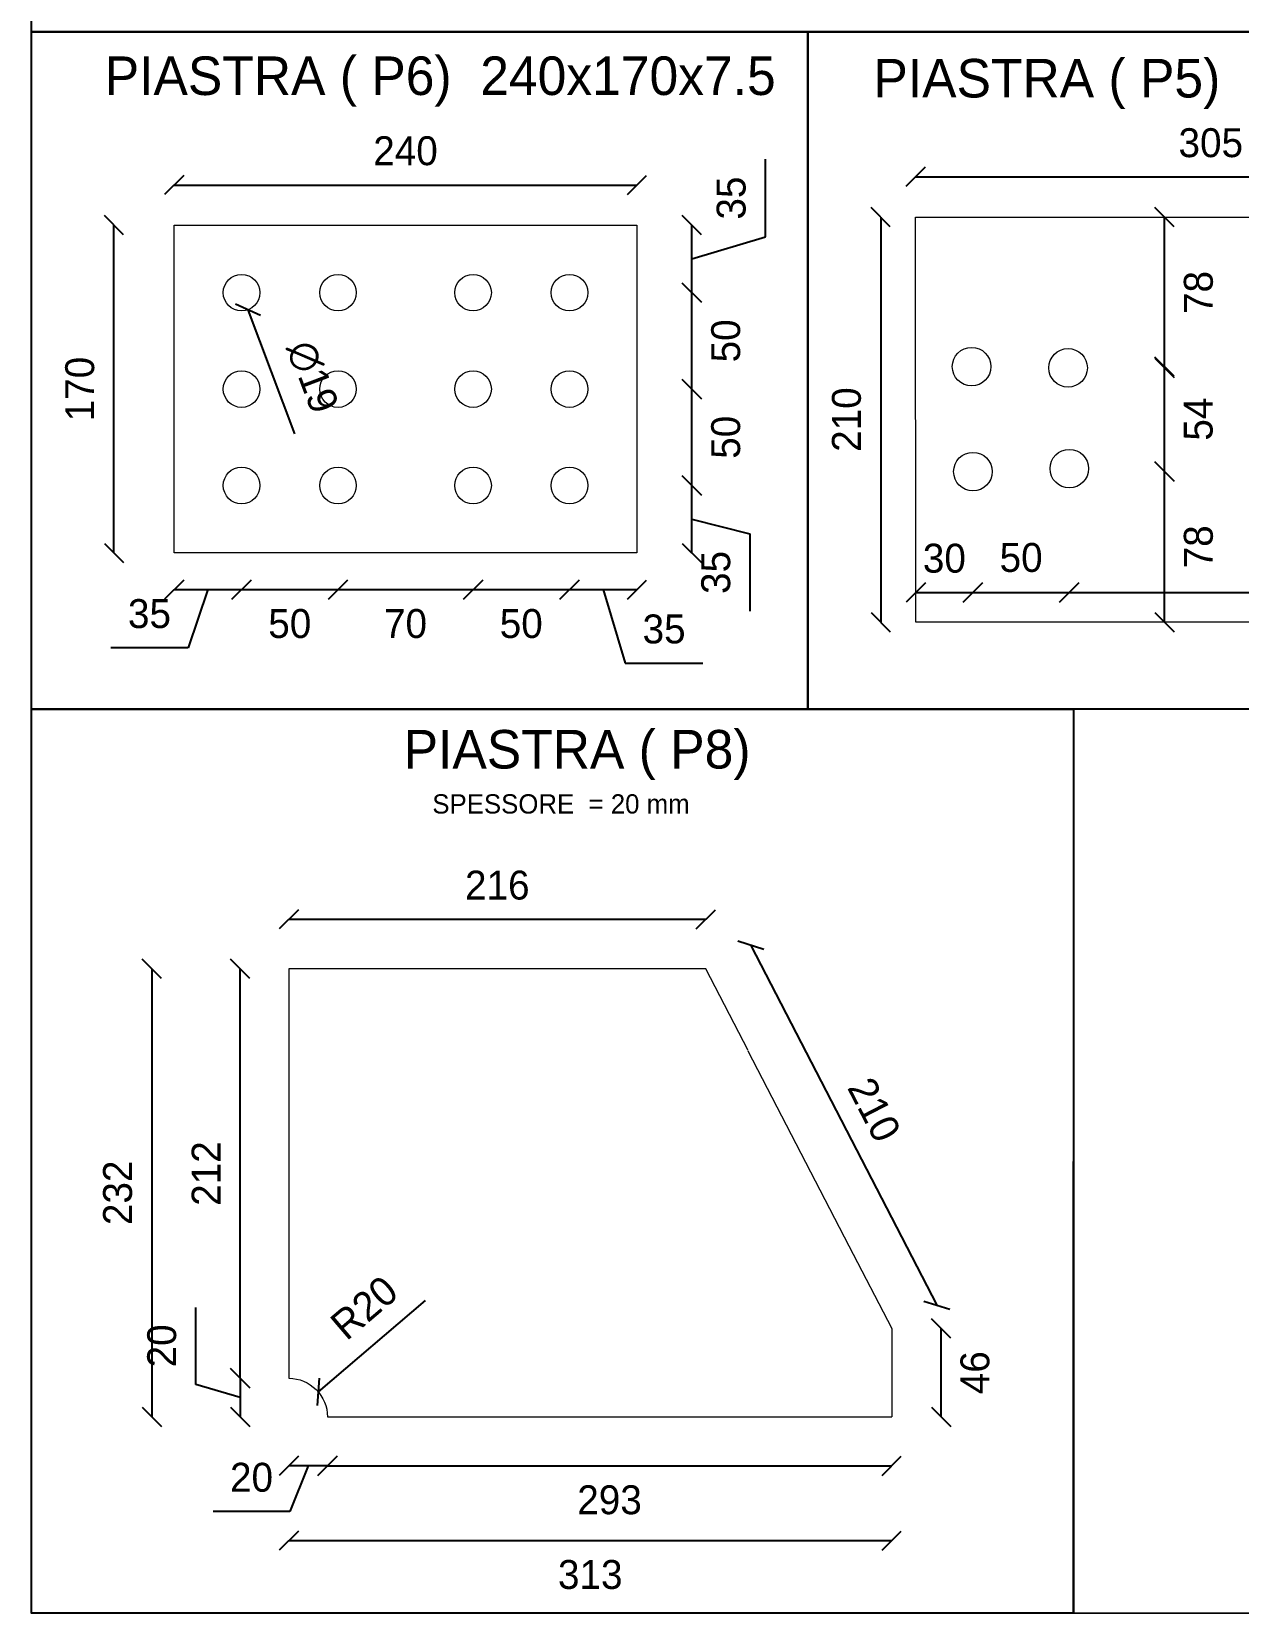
# Model space of a CAD drawing. Header units: millimetres. Extents: x -6949 to 549764, y -83146 to 127128.
# Drawn here: x 17884 to 18510, y -45030 to -44213 of the extents above; entities that cross this region are included whole.
import ezdxf

# ---------------------------------------------------------------- set-up
doc = ezdxf.new("R2010")
doc.units = ezdxf.units.MM
doc.layers.add('piastra', color=6, linetype='Continuous', lineweight=18)
doc.layers.add('quote', color=7, linetype='Continuous', lineweight=5, true_color=0x383838)
doc.styles.get("Standard").update_dxf_attribs({"font": ''})
doc.styles.get('Standard').set_extended_font_data('Bahnschrift Light')
doc.dimstyles.new('Q 1_10', dxfattribs={"dimtxt": 15, "dimasz": 10, "dimexe": 0.18, "dimexo": 0.0625, "dimgap": 10, "dimtad": 2, "dimdec": 0, "dimzin": 0, "dimdsep": 46, "dimtxsty": 'Standard', "dimblk": 'OBLIQUE', "dimcen": 0, "dimse1": 1, "dimse2": 1, "dimadec": 0, "dimazin": 0, "dimtfac": 1, "dimtdec": 0, "dimtofl": 0, "dimtmove": 1, "dimatfit": 3, "dimfxl": 1, "dimtolj": 1, "dimtzin": 0, "dimarcsym": 1})

# ---------------------------------------------------------------- blocks, each defined once
blk = doc.blocks.new('_Oblique')
at = {"color": 0, "linetype": 'ByBlock', "lineweight": -2}
blk.add_line((-0.5, -0.5), (0.5, 0.5), dxfattribs=at)
blk = doc.blocks.new('*D608')
at = {"layer": 'Defpoints', "color": 0, "transparency": 16777216}
for p in [(17989.7, -44339.68), (17996.42, -44357.45)]:
    blk.add_point(p, dxfattribs=at)
at = {"layer": 'quote', "color": 0, "lineweight": -2, "transparency": 16777216}
blk.add_line((18020.73, -44421.73), (17996.42, -44357.45), dxfattribs=at)
at = {"layer": 'quote', "color": 0, "lineweight": -2, "transparency": 16777216, "xscale": 10, "yscale": 10, "zscale": 10, "rotation": 110.7162391892604}
blk.add_blockref('_Oblique', (17996.42, -44357.45), dxfattribs=at)
at = {"layer": 'quote', "color": 0, "transparency": 16777216, "insert": (18029.8, -44392.26), "char_height": 15, "attachment_point": 5, "rotation": 290.71624}
blk.add_mtext('\\A1;∅19', dxfattribs=at)
blk = doc.blocks.new('*D609')
at = {"layer": 'Defpoints', "color": 0, "transparency": 16777216}
for p in [(17993.06, -44448.57), (17958.06, -44483.57), (17993.06, -44502.59)]:
    blk.add_point(p, dxfattribs=at)
at = {"layer": 'quote', "color": 0, "lineweight": -2, "transparency": 16777216}
for p, q in [((17958.06, -44502.59), (17993.06, -44502.59)), ((17975.56, -44502.59), (17965.42, -44532.77)), ((17965.42, -44532.77), (17925.22, -44532.77))]:
    blk.add_line(p, q, dxfattribs=at)
at = {"layer": 'quote', "color": 0, "lineweight": -2, "transparency": 16777216, "xscale": 10, "yscale": 10, "zscale": 10, "rotation": 180}
blk.add_blockref('_Oblique', (17958.06, -44502.59), dxfattribs=at)
at = {"layer": 'quote', "color": 0, "lineweight": -2, "transparency": 16777216, "xscale": 10, "yscale": 10, "zscale": 10}
blk.add_blockref('_Oblique', (17993.06, -44502.59), dxfattribs=at)
at = {"layer": 'quote', "color": 0, "transparency": 16777216, "insert": (17945.32, -44515.12), "char_height": 15, "attachment_point": 5}
blk.add_mtext('\\A1;35', dxfattribs=at)
blk = doc.blocks.new('*D610')
at = {"layer": 'Defpoints', "color": 0, "transparency": 16777216}
for p in [(17993.06, -44448.57), (18043.06, -44448.57), (18043.06, -44502.59)]:
    blk.add_point(p, dxfattribs=at)
at = {"layer": 'quote', "color": 0, "lineweight": -2, "transparency": 16777216}
blk.add_line((17993.06, -44502.59), (18043.06, -44502.59), dxfattribs=at)
at = {"layer": 'quote', "color": 0, "lineweight": -2, "transparency": 16777216, "xscale": 10, "yscale": 10, "zscale": 10, "rotation": 180}
blk.add_blockref('_Oblique', (17993.06, -44502.59), dxfattribs=at)
at = {"layer": 'quote', "color": 0, "lineweight": -2, "transparency": 16777216, "xscale": 10, "yscale": 10, "zscale": 10}
blk.add_blockref('_Oblique', (18043.06, -44502.59), dxfattribs=at)
at = {"layer": 'quote', "color": 0, "transparency": 16777216, "insert": (18018.06, -44520.26), "char_height": 15, "attachment_point": 5}
blk.add_mtext('\\A1;50', dxfattribs=at)
blk = doc.blocks.new('*D611')
at = {"layer": 'Defpoints', "color": 0, "transparency": 16777216}
for p in [(18043.06, -44448.57), (18113.06, -44448.57), (18113.06, -44502.59)]:
    blk.add_point(p, dxfattribs=at)
at = {"layer": 'quote', "color": 0, "lineweight": -2, "transparency": 16777216}
blk.add_line((18043.06, -44502.59), (18113.06, -44502.59), dxfattribs=at)
at = {"layer": 'quote', "color": 0, "lineweight": -2, "transparency": 16777216, "xscale": 10, "yscale": 10, "zscale": 10, "rotation": 180}
blk.add_blockref('_Oblique', (18043.06, -44502.59), dxfattribs=at)
at = {"layer": 'quote', "color": 0, "lineweight": -2, "transparency": 16777216, "xscale": 10, "yscale": 10, "zscale": 10}
blk.add_blockref('_Oblique', (18113.06, -44502.59), dxfattribs=at)
at = {"layer": 'quote', "color": 0, "transparency": 16777216, "insert": (18078.06, -44520.26), "char_height": 15, "attachment_point": 5}
blk.add_mtext('\\A1;70', dxfattribs=at)
blk = doc.blocks.new('*D612')
at = {"layer": 'Defpoints', "color": 0, "transparency": 16777216}
for p in [(18113.06, -44448.57), (18163.06, -44448.57), (18163.06, -44502.59)]:
    blk.add_point(p, dxfattribs=at)
at = {"layer": 'quote', "color": 0, "lineweight": -2, "transparency": 16777216}
blk.add_line((18113.06, -44502.59), (18163.06, -44502.59), dxfattribs=at)
at = {"layer": 'quote', "color": 0, "lineweight": -2, "transparency": 16777216, "xscale": 10, "yscale": 10, "zscale": 10, "rotation": 180}
blk.add_blockref('_Oblique', (18113.06, -44502.59), dxfattribs=at)
at = {"layer": 'quote', "color": 0, "lineweight": -2, "transparency": 16777216, "xscale": 10, "yscale": 10, "zscale": 10}
blk.add_blockref('_Oblique', (18163.06, -44502.59), dxfattribs=at)
at = {"layer": 'quote', "color": 0, "transparency": 16777216, "insert": (18138.06, -44520.26), "char_height": 15, "attachment_point": 5}
blk.add_mtext('\\A1;50', dxfattribs=at)
blk = doc.blocks.new('*D613')
at = {"layer": 'Defpoints', "color": 0, "transparency": 16777216}
for p in [(18163.06, -44448.57), (18198.06, -44483.57), (18198.06, -44502.59)]:
    blk.add_point(p, dxfattribs=at)
at = {"layer": 'quote', "color": 0, "lineweight": -2, "transparency": 16777216}
for p, q in [((18163.06, -44502.59), (18198.06, -44502.59)), ((18180.56, -44502.59), (18192, -44540.73)), ((18192, -44540.73), (18232.2, -44540.73))]:
    blk.add_line(p, q, dxfattribs=at)
at = {"layer": 'quote', "color": 0, "lineweight": -2, "transparency": 16777216, "xscale": 10, "yscale": 10, "zscale": 10, "rotation": 180}
blk.add_blockref('_Oblique', (18163.06, -44502.59), dxfattribs=at)
at = {"layer": 'quote', "color": 0, "lineweight": -2, "transparency": 16777216, "xscale": 10, "yscale": 10, "zscale": 10}
blk.add_blockref('_Oblique', (18198.06, -44502.59), dxfattribs=at)
at = {"layer": 'quote', "color": 0, "transparency": 16777216, "insert": (18212.1, -44523.08), "char_height": 15, "attachment_point": 5}
blk.add_mtext('\\A1;35', dxfattribs=at)
blk = doc.blocks.new('*D614')
at = {"layer": 'Defpoints', "color": 0, "transparency": 16777216}
for p in [(18163.06, -44448.57), (18226.46, -44448.57), (18198.06, -44483.57)]:
    blk.add_point(p, dxfattribs=at)
at = {"layer": 'quote', "color": 0, "lineweight": -2, "transparency": 16777216}
for p, q in [((18226.46, -44483.57), (18226.46, -44448.57)), ((18226.46, -44466.07), (18256.64, -44473.57)), ((18256.64, -44473.57), (18256.64, -44513.76))]:
    blk.add_line(p, q, dxfattribs=at)
at = {"layer": 'quote', "color": 0, "lineweight": -2, "transparency": 16777216, "xscale": 10, "yscale": 10, "zscale": 10}
for p, rotation in [((18226.46, -44448.57), 90), ((18226.46, -44483.57), 270)]:
    blk.add_blockref('_Oblique', p, dxfattribs=dict(at, rotation=rotation))
at = {"layer": 'quote', "color": 0, "transparency": 16777216, "insert": (18238.98, -44493.67), "char_height": 15, "attachment_point": 5, "rotation": 90}
blk.add_mtext('\\A1;35', dxfattribs=at)
blk = doc.blocks.new('*D615')
at = {"layer": 'Defpoints', "color": 0, "transparency": 16777216}
for p in [(18163.06, -44398.57), (18226.46, -44398.57), (18163.06, -44448.57)]:
    blk.add_point(p, dxfattribs=at)
at = {"layer": 'quote', "color": 0, "lineweight": -2, "transparency": 16777216}
blk.add_line((18226.46, -44448.57), (18226.46, -44398.57), dxfattribs=at)
at = {"layer": 'quote', "color": 0, "lineweight": -2, "transparency": 16777216, "xscale": 10, "yscale": 10, "zscale": 10}
for p, rotation in [((18226.46, -44398.57), 90), ((18226.46, -44448.57), 270)]:
    blk.add_blockref('_Oblique', p, dxfattribs=dict(at, rotation=rotation))
at = {"layer": 'quote', "color": 0, "transparency": 16777216, "insert": (18244.13, -44423.57), "char_height": 15, "attachment_point": 5, "rotation": 90}
blk.add_mtext('\\A1;50', dxfattribs=at)
blk = doc.blocks.new('*D616')
at = {"layer": 'Defpoints', "color": 0, "transparency": 16777216}
for p in [(18163.06, -44348.57), (18226.46, -44348.57), (18163.06, -44398.57)]:
    blk.add_point(p, dxfattribs=at)
at = {"layer": 'quote', "color": 0, "lineweight": -2, "transparency": 16777216}
blk.add_line((18226.46, -44398.57), (18226.46, -44348.57), dxfattribs=at)
at = {"layer": 'quote', "color": 0, "lineweight": -2, "transparency": 16777216, "xscale": 10, "yscale": 10, "zscale": 10}
for p, rotation in [((18226.46, -44348.57), 90), ((18226.46, -44398.57), 270)]:
    blk.add_blockref('_Oblique', p, dxfattribs=dict(at, rotation=rotation))
at = {"layer": 'quote', "color": 0, "transparency": 16777216, "insert": (18244.13, -44373.57), "char_height": 15, "attachment_point": 5, "rotation": 90}
blk.add_mtext('\\A1;50', dxfattribs=at)
blk = doc.blocks.new('*D617')
at = {"layer": 'Defpoints', "color": 0, "transparency": 16777216}
for p in [(18198.06, -44313.57), (18226.46, -44313.57), (18163.06, -44348.57)]:
    blk.add_point(p, dxfattribs=at)
at = {"layer": 'quote', "color": 0, "lineweight": -2, "transparency": 16777216}
for p, q in [((18264.6, -44319.62), (18264.6, -44279.42)), ((18226.46, -44348.57), (18226.46, -44313.57)), ((18226.46, -44331.07), (18264.6, -44319.62))]:
    blk.add_line(p, q, dxfattribs=at)
at = {"layer": 'quote', "color": 0, "lineweight": -2, "transparency": 16777216, "xscale": 10, "yscale": 10, "zscale": 10}
for p, rotation in [((18226.46, -44313.57), 90), ((18226.46, -44348.57), 270)]:
    blk.add_blockref('_Oblique', p, dxfattribs=dict(at, rotation=rotation))
at = {"layer": 'quote', "color": 0, "transparency": 16777216, "insert": (18246.95, -44299.52), "char_height": 15, "attachment_point": 5, "rotation": 90}
blk.add_mtext('\\A1;35', dxfattribs=at)
blk = doc.blocks.new('*D618')
at = {"layer": 'Defpoints', "color": 0, "transparency": 16777216}
for p in [(17926.92, -44313.57), (17958.06, -44313.57), (17958.06, -44483.57)]:
    blk.add_point(p, dxfattribs=at)
at = {"layer": 'quote', "color": 0, "lineweight": -2, "transparency": 16777216}
blk.add_line((17926.92, -44483.57), (17926.92, -44313.57), dxfattribs=at)
at = {"layer": 'quote', "color": 0, "lineweight": -2, "transparency": 16777216, "xscale": 10, "yscale": 10, "zscale": 10}
for p, rotation in [((17926.92, -44313.57), 90), ((17926.92, -44483.57), 270)]:
    blk.add_blockref('_Oblique', p, dxfattribs=dict(at, rotation=rotation))
at = {"layer": 'quote', "color": 0, "transparency": 16777216, "insert": (17909.25, -44398.57), "char_height": 15, "attachment_point": 5, "rotation": 90}
blk.add_mtext('\\A1;170', dxfattribs=at)
blk = doc.blocks.new('*D619')
at = {"layer": 'Defpoints', "color": 0, "transparency": 16777216}
for p in [(18198.06, -44292.74), (17958.06, -44313.57), (18198.06, -44313.57)]:
    blk.add_point(p, dxfattribs=at)
at = {"layer": 'quote', "color": 0, "lineweight": -2, "transparency": 16777216}
blk.add_line((17958.06, -44292.74), (18198.06, -44292.74), dxfattribs=at)
at = {"layer": 'quote', "color": 0, "lineweight": -2, "transparency": 16777216, "xscale": 10, "yscale": 10, "zscale": 10, "rotation": 180}
blk.add_blockref('_Oblique', (17958.06, -44292.74), dxfattribs=at)
at = {"layer": 'quote', "color": 0, "lineweight": -2, "transparency": 16777216, "xscale": 10, "yscale": 10, "zscale": 10}
blk.add_blockref('_Oblique', (18198.06, -44292.74), dxfattribs=at)
at = {"layer": 'quote', "color": 0, "transparency": 16777216, "insert": (18078.06, -44275.07), "char_height": 15, "attachment_point": 5}
blk.add_mtext('\\A1;240', dxfattribs=at)
blk = doc.blocks.new('*D629')
at = {"layer": 'Defpoints', "color": 0, "transparency": 16777216}
for p in [(18648.53, -44288.57), (18342.51, -44309.4), (18648.53, -44309.4)]:
    blk.add_point(p, dxfattribs=at)
at = {"layer": 'quote', "color": 0, "lineweight": -2, "transparency": 16777216}
blk.add_line((18342.51, -44288.57), (18648.53, -44288.57), dxfattribs=at)
at = {"layer": 'quote', "color": 0, "lineweight": -2, "transparency": 16777216, "xscale": 10, "yscale": 10, "zscale": 10, "rotation": 180}
blk.add_blockref('_Oblique', (18342.51, -44288.57), dxfattribs=at)
at = {"layer": 'quote', "color": 0, "lineweight": -2, "transparency": 16777216, "xscale": 10, "yscale": 10, "zscale": 10}
blk.add_blockref('_Oblique', (18648.53, -44288.57), dxfattribs=at)
at = {"layer": 'quote', "color": 0, "transparency": 16777216, "insert": (18495.52, -44270.9), "char_height": 15, "attachment_point": 5}
blk.add_mtext('\\A1;305', dxfattribs=at)
blk = doc.blocks.new('*D630')
at = {"layer": 'Defpoints', "color": 0, "transparency": 16777216}
for p in [(18342.51, -44309.4), (18324.39, -44519.38), (18342.51, -44519.38)]:
    blk.add_point(p, dxfattribs=at)
at = {"layer": 'quote', "color": 0, "lineweight": -2, "transparency": 16777216}
blk.add_line((18324.39, -44309.4), (18324.39, -44519.38), dxfattribs=at)
at = {"layer": 'quote', "color": 0, "lineweight": -2, "transparency": 16777216, "xscale": 10, "yscale": 10, "zscale": 10}
for p, rotation in [((18324.39, -44309.4), 90), ((18324.39, -44519.38), 270)]:
    blk.add_blockref('_Oblique', p, dxfattribs=dict(at, rotation=rotation))
at = {"layer": 'quote', "color": 0, "transparency": 16777216, "insert": (18306.72, -44414.39), "char_height": 15, "attachment_point": 5, "rotation": 90}
blk.add_mtext('\\A1;210', dxfattribs=at)
blk = doc.blocks.new('*D641')
at = {"layer": 'Defpoints', "color": 0, "transparency": 16777216}
for p in [(17992.28, -44699.22), (18017.58, -44699.22), (18017.58, -44911.58)]:
    blk.add_point(p, dxfattribs=at)
at = {"layer": 'quote', "color": 0, "lineweight": -2, "transparency": 16777216}
blk.add_line((17992.28, -44911.58), (17992.28, -44699.22), dxfattribs=at)
at = {"layer": 'quote', "color": 0, "lineweight": -2, "transparency": 16777216, "xscale": 10, "yscale": 10, "zscale": 10}
for p, rotation in [((17992.28, -44699.22), 90), ((17992.28, -44911.58), 270)]:
    blk.add_blockref('_Oblique', p, dxfattribs=dict(at, rotation=rotation))
at = {"layer": 'quote', "color": 0, "transparency": 16777216, "insert": (17974.7, -44805.4), "char_height": 15, "attachment_point": 5, "rotation": 90}
blk.add_mtext('\\A1;212', dxfattribs=at)
blk = doc.blocks.new('*D642')
at = {"layer": 'Defpoints', "color": 0, "transparency": 16777216}
for p in [(18037.58, -44931.58), (18330.09, -44931.58), (18330.09, -44957.03)]:
    blk.add_point(p, dxfattribs=at)
at = {"layer": 'quote', "color": 0, "lineweight": -2, "transparency": 16777216}
blk.add_line((18037.58, -44957.03), (18330.09, -44957.03), dxfattribs=at)
at = {"layer": 'quote', "color": 0, "lineweight": -2, "transparency": 16777216, "xscale": 10, "yscale": 10, "zscale": 10, "rotation": 180}
blk.add_blockref('_Oblique', (18037.58, -44957.03), dxfattribs=at)
at = {"layer": 'quote', "color": 0, "lineweight": -2, "transparency": 16777216, "xscale": 10, "yscale": 10, "zscale": 10}
blk.add_blockref('_Oblique', (18330.09, -44957.03), dxfattribs=at)
at = {"layer": 'quote', "color": 0, "transparency": 16777216, "insert": (18183.83, -44974.69), "char_height": 15, "attachment_point": 5}
blk.add_mtext('\\A1;293', dxfattribs=at)
blk = doc.blocks.new('*D643')
at = {"layer": 'Defpoints', "color": 0, "transparency": 16777216}
for p in [(18330.09, -44885.79), (18355.75, -44885.79), (18330.09, -44931.58)]:
    blk.add_point(p, dxfattribs=at)
at = {"layer": 'quote', "color": 0, "lineweight": -2, "transparency": 16777216}
blk.add_line((18355.75, -44931.58), (18355.75, -44885.79), dxfattribs=at)
at = {"layer": 'quote', "color": 0, "lineweight": -2, "transparency": 16777216, "xscale": 10, "yscale": 10, "zscale": 10}
for p, rotation in [((18355.75, -44885.79), 90), ((18355.75, -44931.58), 270)]:
    blk.add_blockref('_Oblique', p, dxfattribs=dict(at, rotation=rotation))
at = {"layer": 'quote', "color": 0, "transparency": 16777216, "insert": (18373.33, -44908.69), "char_height": 15, "attachment_point": 5, "rotation": 90}
blk.add_mtext('\\A1;46', dxfattribs=at)
blk = doc.blocks.new('*D644')
at = {"layer": 'Defpoints', "color": 0, "transparency": 16777216}
for p in [(18233.69, -44699.22), (18353.54, -44873.67), (18330.09, -44885.79)]:
    blk.add_point(p, dxfattribs=at)
at = {"layer": 'quote', "color": 0, "lineweight": -2, "transparency": 16777216}
blk.add_line((18257.15, -44687.1), (18353.54, -44873.67), dxfattribs=at)
at = {"layer": 'quote', "color": 0, "lineweight": -2, "transparency": 16777216, "xscale": 10, "yscale": 10, "zscale": 10}
for p, rotation in [((18257.15, -44687.1), 117.3238909263221), ((18353.54, -44873.67), 297.3238909263221)]:
    blk.add_blockref('_Oblique', p, dxfattribs=dict(at, rotation=rotation))
at = {"layer": 'quote', "color": 0, "transparency": 16777216, "insert": (18321.05, -44772.28), "char_height": 15, "attachment_point": 5, "rotation": 297.32389}
blk.add_mtext('\\A1;210', dxfattribs=at)
blk = doc.blocks.new('*D645')
at = {"layer": 'Defpoints', "color": 0, "transparency": 16777216}
for p in [(18233.69, -44673.56), (18017.58, -44699.22), (18233.69, -44699.22)]:
    blk.add_point(p, dxfattribs=at)
at = {"layer": 'quote', "color": 0, "lineweight": -2, "transparency": 16777216}
blk.add_line((18017.58, -44673.56), (18233.69, -44673.56), dxfattribs=at)
at = {"layer": 'quote', "color": 0, "lineweight": -2, "transparency": 16777216, "xscale": 10, "yscale": 10, "zscale": 10, "rotation": 180}
blk.add_blockref('_Oblique', (18017.58, -44673.56), dxfattribs=at)
at = {"layer": 'quote', "color": 0, "lineweight": -2, "transparency": 16777216, "xscale": 10, "yscale": 10, "zscale": 10}
blk.add_blockref('_Oblique', (18233.69, -44673.56), dxfattribs=at)
at = {"layer": 'quote', "color": 0, "transparency": 16777216, "insert": (18125.64, -44655.91), "char_height": 15, "attachment_point": 5}
blk.add_mtext('\\A1;216', dxfattribs=at)
blk = doc.blocks.new('*D646')
at = {"layer": 'Defpoints', "color": 0, "transparency": 16777216}
for p in [(18017.58, -44699.22), (17946.54, -44931.58), (18037.58, -44931.58)]:
    blk.add_point(p, dxfattribs=at)
at = {"layer": 'quote', "color": 0, "lineweight": -2, "transparency": 16777216}
blk.add_line((17946.54, -44699.22), (17946.54, -44931.58), dxfattribs=at)
at = {"layer": 'quote', "color": 0, "lineweight": -2, "transparency": 16777216, "xscale": 10, "yscale": 10, "zscale": 10}
for p, rotation in [((17946.54, -44699.22), 90), ((17946.54, -44931.58), 270)]:
    blk.add_blockref('_Oblique', p, dxfattribs=dict(at, rotation=rotation))
at = {"layer": 'quote', "color": 0, "transparency": 16777216, "insert": (17928.88, -44815.4), "char_height": 15, "attachment_point": 5, "rotation": 90}
blk.add_mtext('\\A1;232', dxfattribs=at)
blk = doc.blocks.new('*D647')
at = {"layer": 'Defpoints', "color": 0, "transparency": 16777216}
for p in [(18017.58, -44911.58), (18330.09, -44908.69), (18330.09, -44995.78)]:
    blk.add_point(p, dxfattribs=at)
at = {"layer": 'quote', "color": 0, "lineweight": -2, "transparency": 16777216}
blk.add_line((18017.58, -44995.78), (18330.09, -44995.78), dxfattribs=at)
at = {"layer": 'quote', "color": 0, "lineweight": -2, "transparency": 16777216, "xscale": 10, "yscale": 10, "zscale": 10, "rotation": 180}
blk.add_blockref('_Oblique', (18017.58, -44995.78), dxfattribs=at)
at = {"layer": 'quote', "color": 0, "lineweight": -2, "transparency": 16777216, "xscale": 10, "yscale": 10, "zscale": 10}
blk.add_blockref('_Oblique', (18330.09, -44995.78), dxfattribs=at)
at = {"layer": 'quote', "color": 0, "transparency": 16777216, "insert": (18173.83, -45013.43), "char_height": 15, "attachment_point": 5}
blk.add_mtext('\\A1;313', dxfattribs=at)
blk = doc.blocks.new('*D648')
at = {"layer": 'Defpoints', "color": 0, "transparency": 16777216}
for p in [(18017.58, -44911.58), (17992.28, -44931.58), (18037.58, -44931.58)]:
    blk.add_point(p, dxfattribs=at)
at = {"layer": 'quote', "color": 0, "lineweight": -2, "transparency": 16777216}
for p, q in [((17969.43, -44914.73), (17969.43, -44874.84)), ((17992.28, -44921.58), (17969.43, -44914.73)), ((17992.28, -44911.58), (17992.28, -44931.58))]:
    blk.add_line(p, q, dxfattribs=at)
at = {"layer": 'quote', "color": 0, "lineweight": -2, "transparency": 16777216, "xscale": 10, "yscale": 10, "zscale": 10}
for p, rotation in [((17992.28, -44911.58), 90), ((17992.28, -44931.58), 270)]:
    blk.add_blockref('_Oblique', p, dxfattribs=dict(at, rotation=rotation))
at = {"layer": 'quote', "color": 0, "transparency": 16777216, "insert": (17951.76, -44894.78), "char_height": 15, "attachment_point": 5, "rotation": 90}
blk.add_mtext('\\A1;20', dxfattribs=at)
blk = doc.blocks.new('*D649')
at = {"layer": 'Defpoints', "color": 0, "transparency": 16777216}
for p in [(18017.58, -44911.58), (18037.58, -44931.58), (18017.58, -44957.03)]:
    blk.add_point(p, dxfattribs=at)
at = {"layer": 'quote', "color": 0, "lineweight": -2, "transparency": 16777216}
for p, q in [((18037.58, -44957.03), (18017.58, -44957.03)), ((18027.58, -44957.03), (18018.17, -44980.69)), ((18018.17, -44980.69), (17978.28, -44980.69))]:
    blk.add_line(p, q, dxfattribs=at)
at = {"layer": 'quote', "color": 0, "lineweight": -2, "transparency": 16777216, "xscale": 10, "yscale": 10, "zscale": 10, "rotation": 180}
blk.add_blockref('_Oblique', (18017.58, -44957.03), dxfattribs=at)
at = {"layer": 'quote', "color": 0, "lineweight": -2, "transparency": 16777216, "xscale": 10, "yscale": 10, "zscale": 10}
blk.add_blockref('_Oblique', (18037.58, -44957.03), dxfattribs=at)
at = {"layer": 'quote', "color": 0, "transparency": 16777216, "insert": (17998.23, -44963.02), "char_height": 15, "attachment_point": 5}
blk.add_mtext('\\A1;20', dxfattribs=at)
blk = doc.blocks.new('*D650')
at = {"layer": 'Defpoints', "color": 0, "transparency": 16777216}
for p in [(18032.79, -44918.6), (18017.58, -44931.58)]:
    blk.add_point(p, dxfattribs=at)
at = {"layer": 'quote', "color": 0, "lineweight": -2, "transparency": 16777216}
blk.add_line((18088.26, -44871.23), (18032.79, -44918.6), dxfattribs=at)
at = {"layer": 'quote', "color": 0, "lineweight": -2, "transparency": 16777216, "xscale": 10, "yscale": 10, "zscale": 10, "rotation": 220.4926173422423}
blk.add_blockref('_Oblique', (18032.79, -44918.6), dxfattribs=at)
at = {"layer": 'quote', "color": 0, "transparency": 16777216, "insert": (18056.65, -44874.98), "char_height": 15, "attachment_point": 5, "rotation": 40.49262}
blk.add_mtext('\\A1;R20', dxfattribs=at)
blk = doc.blocks.new('*D1125')
at = {"layer": 'Defpoints', "color": 0, "transparency": 16777216}
for p in [(18371.53, -44386.94), (18471.52, -44386.94), (18372.21, -44441.38)]:
    blk.add_point(p, dxfattribs=at)
at = {"layer": 'quote', "color": 0, "lineweight": -2, "transparency": 16777216}
blk.add_line((18471.52, -44441.38), (18471.52, -44386.94), dxfattribs=at)
at = {"layer": 'quote', "color": 0, "lineweight": -2, "transparency": 16777216, "xscale": 10, "yscale": 10, "zscale": 10}
for p, rotation in [((18471.52, -44386.94), 90), ((18471.52, -44441.38), 270)]:
    blk.add_blockref('_Oblique', p, dxfattribs=dict(at, rotation=rotation))
at = {"layer": 'quote', "color": 0, "transparency": 16777216, "insert": (18489.09, -44414.16), "char_height": 15, "attachment_point": 5, "rotation": 90}
blk.add_mtext('\\A1;54', dxfattribs=at)
blk = doc.blocks.new('*D1126')
at = {"layer": 'Defpoints', "color": 0, "transparency": 16777216}
for p in [(18421.53, -44309.4), (18471.52, -44309.4), (18421.53, -44387.57)]:
    blk.add_point(p, dxfattribs=at)
at = {"layer": 'quote', "color": 0, "lineweight": -2, "transparency": 16777216}
blk.add_line((18471.52, -44387.57), (18471.52, -44309.4), dxfattribs=at)
at = {"layer": 'quote', "color": 0, "lineweight": -2, "transparency": 16777216, "xscale": 10, "yscale": 10, "zscale": 10}
for p, rotation in [((18471.52, -44309.4), 90), ((18471.52, -44387.57), 270)]:
    blk.add_blockref('_Oblique', p, dxfattribs=dict(at, rotation=rotation))
at = {"layer": 'quote', "color": 0, "transparency": 16777216, "insert": (18489.17, -44348.49), "char_height": 15, "attachment_point": 5, "rotation": 90}
blk.add_mtext('\\A1;78', dxfattribs=at)
blk = doc.blocks.new('*D1127')
at = {"layer": 'Defpoints', "color": 0, "transparency": 16777216}
for p in [(18372.21, -44441.38), (18471.52, -44441.38), (18342.51, -44519.38)]:
    blk.add_point(p, dxfattribs=at)
at = {"layer": 'quote', "color": 0, "lineweight": -2, "transparency": 16777216}
blk.add_line((18471.52, -44519.38), (18471.52, -44441.38), dxfattribs=at)
at = {"layer": 'quote', "color": 0, "lineweight": -2, "transparency": 16777216, "xscale": 10, "yscale": 10, "zscale": 10}
for p, rotation in [((18471.52, -44441.38), 90), ((18471.52, -44519.38), 270)]:
    blk.add_blockref('_Oblique', p, dxfattribs=dict(at, rotation=rotation))
at = {"layer": 'quote', "color": 0, "transparency": 16777216, "insert": (18489.17, -44480.38), "char_height": 15, "attachment_point": 5, "rotation": 90}
blk.add_mtext('\\A1;78', dxfattribs=at)
blk = doc.blocks.new('*D1128')
at = {"layer": 'Defpoints', "color": 0, "transparency": 16777216}
for p in [(18342.55, -44414.39), (18372.21, -44441.38), (18372.21, -44504.05)]:
    blk.add_point(p, dxfattribs=at)
at = {"layer": 'quote', "color": 0, "lineweight": -2, "transparency": 16777216}
blk.add_line((18342.55, -44504.05), (18372.21, -44504.05), dxfattribs=at)
at = {"layer": 'quote', "color": 0, "lineweight": -2, "transparency": 16777216, "xscale": 10, "yscale": 10, "zscale": 10, "rotation": 180}
blk.add_blockref('_Oblique', (18342.55, -44504.05), dxfattribs=at)
at = {"layer": 'quote', "color": 0, "lineweight": -2, "transparency": 16777216, "xscale": 10, "yscale": 10, "zscale": 10}
blk.add_blockref('_Oblique', (18372.21, -44504.05), dxfattribs=at)
at = {"layer": 'quote', "color": 0, "transparency": 16777216, "insert": (18357.41, -44486.38), "char_height": 15, "attachment_point": 5}
blk.add_mtext('\\A1;30', dxfattribs=at)
blk = doc.blocks.new('*D1129')
at = {"layer": 'Defpoints', "color": 0, "transparency": 16777216}
for p in [(18372.21, -44441.38), (18422.18, -44439.83), (18422.18, -44504.05)]:
    blk.add_point(p, dxfattribs=at)
at = {"layer": 'quote', "color": 0, "lineweight": -2, "transparency": 16777216}
blk.add_line((18372.21, -44504.05), (18422.18, -44504.05), dxfattribs=at)
at = {"layer": 'quote', "color": 0, "lineweight": -2, "transparency": 16777216, "xscale": 10, "yscale": 10, "zscale": 10, "rotation": 180}
blk.add_blockref('_Oblique', (18372.21, -44504.05), dxfattribs=at)
at = {"layer": 'quote', "color": 0, "lineweight": -2, "transparency": 16777216, "xscale": 10, "yscale": 10, "zscale": 10}
blk.add_blockref('_Oblique', (18422.18, -44504.05), dxfattribs=at)
at = {"layer": 'quote', "color": 0, "transparency": 16777216, "insert": (18397.2, -44486), "char_height": 15, "attachment_point": 5}
blk.add_mtext('\\A1;50', dxfattribs=at)
blk = doc.blocks.new('*D1130')
at = {"layer": 'Defpoints', "color": 0, "transparency": 16777216}
for p in [(18422.18, -44439.83), (18645.79, -44504.05), (18645.79, -44519.38)]:
    blk.add_point(p, dxfattribs=at)
at = {"layer": 'quote', "color": 0, "lineweight": -2, "transparency": 16777216}
blk.add_line((18422.18, -44504.05), (18645.79, -44504.05), dxfattribs=at)
at = {"layer": 'quote', "color": 0, "lineweight": -2, "transparency": 16777216, "xscale": 10, "yscale": 10, "zscale": 10, "rotation": 180}
blk.add_blockref('_Oblique', (18422.18, -44504.05), dxfattribs=at)
at = {"layer": 'quote', "color": 0, "lineweight": -2, "transparency": 16777216, "xscale": 10, "yscale": 10, "zscale": 10}
blk.add_blockref('_Oblique', (18645.79, -44504.05), dxfattribs=at)
at = {"layer": 'quote', "color": 0, "transparency": 16777216, "insert": (18535.03, -44486.77), "char_height": 15, "attachment_point": 5}
blk.add_mtext('\\A1;225', dxfattribs=at)

msp = doc.modelspace()

# ---------------------------------------------------------------- linework, layer by layer
for points in [[(17884.2, -43925.55), (18595.66, -43925.55), (18595.66, -44213.35), (17884.2, -44213.35)], [(17884.2, -44213.35), (18286.56, -44213.43), (18286.58, -44564.42), (17884.21, -44564.5)], [(18286.56, -44213.33), (18688.93, -44213.41), (18688.94, -44564.41), (18286.58, -44564.49)], [(17884.17, -44564.5), (18424.41, -44564.59), (18424.43, -45033.38), (17884.18, -45033.46)], [(18424.49, -44564.5), (18971.31, -44564.39), (18971.24, -45033.63), (18424.43, -45033.42)]]:
    msp.add_lwpolyline(points, close=True)
at = {"layer": 'piastra'}
for p, q in [((17958.06, -44483.57), (17958.06, -44313.57)), ((17958.06, -44313.57), (18198.06, -44313.57)), ((18198.06, -44313.57), (18198.06, -44483.57)), ((18198.06, -44483.57), (17958.06, -44483.57)), ((18330.09, -44885.79), (18330.09, -44931.58))]:
    msp.add_line(p, q, dxfattribs=at)
msp.add_lwpolyline([(18648.53, -44309.4), (18645.79, -44519.38), (18342.6, -44519.38), (18342.51, -44309.4)], close=True, dxfattribs=at)
for points in [[(18255.71, -44741.58), (18233.69, -44699.22), (18017.58, -44699.22), (18017.58, -44911.58)], [(18255.45, -44741.71), (18307.93, -44842.91), (18330.09, -44885.79)]]:
    msp.add_lwpolyline(points, dxfattribs=at)
msp.add_lwpolyline([(18017.58, -44911.58, -0.414214), (18037.58, -44931.58), (18330.09, -44931.58)], format="xyb", dxfattribs=at)
for centre, radius in [((17993.06, -44348.57), 9.5), ((18043.06, -44348.57), 9.5), ((18113.06, -44348.57), 9.5), ((18163.06, -44348.57), 9.5), ((18371.53, -44386.94), 10), ((18421.53, -44387.57), 10), ((17993.06, -44398.57), 9.5), ((18043.06, -44398.57), 9.5), ((18113.06, -44398.57), 9.5), ((18163.06, -44398.57), 9.5), ((18372.21, -44441.38), 10), ((18422.18, -44439.83), 10), ((17993.06, -44448.57), 9.5), ((18043.06, -44448.57), 9.5), ((18113.06, -44448.57), 9.5), ((18163.06, -44448.57), 9.5)]:
    msp.add_circle(centre, radius, dxfattribs=at)

# ---------------------------------------------------------------- texts
at = {"char_height": 20, "attachment_point": 1}
for s, width, insert in [('{\\fBahnschrift Light|b0|i0|c0|p34;PIASTRA ( P6)  240x170x7.5}', 505.54, (17922.13, -44226.07)), ('{\\fBahnschrift Light|b0|i0|c0|p34;PIASTRA ( P5)  305x210x20}', 505.54, (18320.63, -44227.35)), ('{\\fBahnschrift Light|b0|i0|c0|p34;PIASTRA ( P8) \\P  \\H0.5x;SPESSORE\\H2x; \\H0.5x;= 20 mm}', 186.7534, (18077.09, -44575.36))]:
    msp.add_mtext_dynamic_manual_height_columns(s, width=width, gutter_width=1, heights=[0], dxfattribs=dict(at, insert=insert))

# ---------------------------------------------------------------- dimensions: what is measured, and where the dimension line sits
at = {"layer": 'quote'}
dim = msp.add_linear_dim(base=(18648.53, -44288.57), p1=(18342.51, -44309.4), p2=(18648.53, -44309.4), text='305', dimstyle='Q 1_10', dxfattribs=at)
dim.commit()
dim.dimension.update_dxf_attribs({"geometry": '*D629', "text_midpoint": (18495.52, -44270.9)})
for base, p1, p2, picture, middle in [((18198.06, -44292.74), (17958.06, -44313.57), (18198.06, -44313.57), '*D619', (18078.06, -44275.07)), ((18043.06, -44502.59), (17993.06, -44448.57), (18043.06, -44448.57), '*D610', (18018.06, -44520.26)), ((18113.06, -44502.59), (18043.06, -44448.57), (18113.06, -44448.57), '*D611', (18078.06, -44520.26)), ((18163.06, -44502.59), (18113.06, -44448.57), (18163.06, -44448.57), '*D612', (18138.06, -44520.26)), ((18198.06, -44502.59), (18163.06, -44448.57), (18198.06, -44483.57), '*D613', (18202, -44523.08)), ((18233.69, -44673.56), (18017.58, -44699.22), (18233.69, -44699.22), '*D645', (18125.64, -44655.91)), ((18330.09, -44995.78), (18017.58, -44911.58), (18330.09, -44908.69), '*D647', (18173.83, -45013.43)), ((18330.09, -44957.03), (18037.58, -44931.58), (18330.09, -44931.58), '*D642', (18183.83, -44974.69))]:
    dim = msp.add_linear_dim(base=base, p1=p1, p2=p2, dimstyle='Q 1_10', dxfattribs=at)
    dim.commit()
    dim.dimension.update_dxf_attribs({"geometry": picture, "text_midpoint": middle})
for base, p1, p2, angle, picture, middle in [((18226.46, -44313.57), (18163.06, -44348.57), (18198.06, -44313.57), 90, '*D617', (18246.95, -44309.62)), ((17926.92, -44313.57), (17958.06, -44483.57), (17958.06, -44313.57), 90, '*D618', (17909.25, -44398.57)), ((18324.39, -44519.38), (18342.51, -44309.4), (18342.51, -44519.38), 90, '*D630', (18306.72, -44414.39)), ((18471.52, -44309.4), (18421.53, -44387.57), (18421.53, -44309.4), 90, '*D1126', (18489.17, -44348.49)), ((18226.46, -44348.57), (18163.06, -44398.57), (18163.06, -44348.57), 90, '*D616', (18244.13, -44373.57)), ((18471.52, -44386.94), (18372.21, -44441.38), (18371.53, -44386.94), 90, '*D1125', (18489.09, -44414.16)), ((18226.46, -44398.57), (18163.06, -44448.57), (18163.06, -44398.57), 90, '*D615', (18244.13, -44423.57)), ((18471.52, -44441.38), (18342.51, -44519.38), (18372.21, -44441.38), 90, '*D1127', (18489.17, -44480.38)), ((17946.54, -44931.58), (18017.58, -44699.22), (18037.58, -44931.58), 90, '*D646', (17928.88, -44815.4)), ((17992.28, -44699.22), (18017.58, -44911.58), (18017.58, -44699.22), 90, '*D641', (17974.7, -44805.4)), ((17992.28, -44931.58), (18017.58, -44911.58), (18037.58, -44931.58), 270, '*D648', (17951.76, -44904.73)), ((18355.75, -44885.79), (18330.09, -44931.58), (18330.09, -44885.79), 90, '*D643', (18373.33, -44908.69))]:
    dim = msp.add_linear_dim(base=base, p1=p1, p2=p2, angle=angle, dimstyle='Q 1_10', dxfattribs=at)
    dim.commit()
    dim.dimension.update_dxf_attribs({"geometry": picture, "text_midpoint": middle})
dim = msp.add_diameter_dim_2p(p1=(17989.7, -44339.68), p2=(17996.42, -44357.45), dimstyle='Q 1_10', dxfattribs=at)
dim.commit()
dim.dimension.update_dxf_attribs({"geometry": '*D608', "text_midpoint": (18029.8, -44392.26)})
for base, p1, p2, picture, middle in [((18372.21, -44504.05), (18342.55, -44414.39), (18372.21, -44441.38), '*D1128', (18357.41, -44504.05)), ((17993.06, -44502.59), (17958.06, -44483.57), (17993.06, -44448.57), '*D609', (17955.42, -44532.77)), ((18017.58, -44957.03), (18037.58, -44931.58), (18017.58, -44911.58), '*D649', (18008.17, -44980.69))]:
    dim = msp.add_linear_dim(base=base, p1=p1, p2=p2, dimstyle='Q 1_10', dxfattribs=at)
    dim.commit()
    dim.dimension.update_dxf_attribs({"geometry": picture, "text_midpoint": middle, "dimtype": 160})
for base, p1, p2, text, picture, middle in [((18422.18, -44504.05), (18372.21, -44441.38), (18422.18, -44439.83), '50', '*D1129', (18397.2, -44503.67)), ((18645.79, -44504.05), (18422.18, -44439.83), (18645.79, -44519.38), '225', '*D1130', (18535.03, -44504.43))]:
    dim = msp.add_linear_dim(base=base, p1=p1, p2=p2, text=text, dimstyle='Q 1_10', dxfattribs=at)
    dim.commit()
    dim.dimension.update_dxf_attribs({"geometry": picture, "text_midpoint": middle, "dimtype": 160})
dim = msp.add_linear_dim(base=(18226.46, -44448.57), p1=(18198.06, -44483.57), p2=(18163.06, -44448.57), angle=90, dimstyle='Q 1_10', dxfattribs=at)
dim.commit()
dim.dimension.update_dxf_attribs({"geometry": '*D614', "text_midpoint": (18256.64, -44483.57), "dimtype": 160})
dim = msp.add_aligned_dim(p1=(18233.69, -44699.22), p2=(18330.09, -44885.79), distance=26.4, dimstyle='Q 1_10', dxfattribs=at)
dim.commit()
dim.dimension.update_dxf_attribs({"geometry": '*D644', "text_midpoint": (18321.05, -44772.28)})
dim = msp.add_radius_dim(center=(18017.58, -44931.58), mpoint=(18032.79, -44918.6), dimstyle='Q 1_10', dxfattribs=at)
dim.commit()
dim.dimension.update_dxf_attribs({"geometry": '*D650', "text_midpoint": (18056.65, -44874.98)})

doc.saveas('drawing.dxf')
